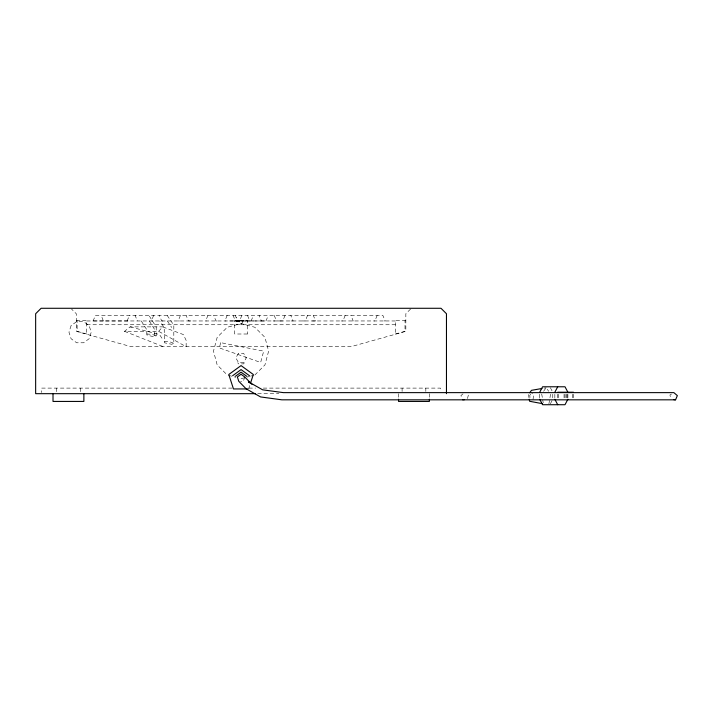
<?xml version="1.0" encoding="UTF-8"?>
<svg xmlns="http://www.w3.org/2000/svg" width="713" height="713" viewBox="0 0 713 713"><rect width="100%" height="100%" fill="white"/><g stroke="black" fill="none" stroke-linecap="round" stroke-linejoin="round"><path stroke-width="0.53" stroke-dasharray="3.56 2.67" d="M533.03 399.44L533.582 394.993L531.524 392.631M548.903 403.843L550.605 393.906M467.523 398.549L468.361 394.993L466.783 394.048M244.746 376.954L243.338 381.295L240.602 381.295M248.641 388.941L250.316 383.781M86.701 320.975L93.127 320.966L95.399 315.387L382.854 315.387L385.172 320.957L384.325 320.966M241.859 315.387L239.559 320.957L228.436 320.957M251.119 320.957L253.427 315.387M127.128 320.966L129.418 315.387L129.98 315.387M345.217 315.387L342.9 320.957L341.081 320.957M377.177 315.387L374.86 320.957L374.013 320.966M153.669 315.387L151.343 320.957L152.671 320.966M180.442 315.387L178.125 320.957L179.444 320.966M207.946 315.387L205.611 320.957L206.396 320.966M285.057 315.387L282.731 320.957L281.546 320.957M307.57 315.387L305.235 320.957L302.535 320.957M227.206 315.387L224.827 320.957L226.03 320.966M265.94 320.957L268.329 315.387M550.365 403.808L552.762 399.262M241.056 324.878L243.231 320.975L249.345 320.957M244.345 362.712L243.677 363.871L238.436 363.871L237.768 362.712M530.615 394.129L529.706 395.617L530.401 398.772M543.6 391.268L546.149 387.756L548.698 391.268M158.66 331.322L162.644 326.875L183.393 334.566L186.146 340.395L186.146 346.714L158.66 331.322L124.534 331.322L130.158 326.875L162.644 326.875M254.844 375.02L264.933 364.922L268.623 351.144L264.933 337.356L254.844 327.267L241.056 323.568L227.269 327.267L217.18 337.356L213.49 351.144L217.18 364.922L227.269 375.02M410.563 309.059L405.84 313.738L405.84 331.322L350.876 346.714L131.237 346.714L76.273 331.322L76.273 313.738L71.55 309.059M463.022 393.826L460.928 395.617L461.997 398.139M671.512 394.048L669.935 394.993L670.773 398.549M141.281 320.957L146.522 329.308L147.047 335.235L154.507 336.839L156.209 335.841L156.209 327L148.919 315.387M167.163 315.387L173.812 325.208L173.812 343.372L171.735 344.281L164.445 342.784L164.186 327.517L159.739 320.957M395.412 334.005L405.011 331.322L405.011 320.6M241.056 378.71L249.541 376.437M250.602 376.152L253.783 375.296M263.997 320.966L258.186 320.957M544.055 388.122L546.149 387.756M103.492 320.957L93.234 320.957M190.941 320.957L188.455 320.957L186.138 315.387M127.903 320.957L103.358 320.957L101.193 315.387M281.127 320.957L273.061 320.957M352.623 320.966L353.211 320.957L350.894 315.387M237.482 320.957L239.63 320.957M234.372 320.957L261.386 320.957L259.077 315.387M235.789 320.957L239.96 320.957M236.235 320.957L243.231 320.966L239.791 320.966M135.613 315.387L135.078 315.387L137.44 320.966M76.273 320.6L86.701 320.6L86.701 334.245M405.84 320.6L395.412 320.6L395.412 334.245M93.127 320.966L385.172 320.957M86.701 324.745L395.412 324.745M232.162 388.104L41.648 388.104L41.648 392.56M248.837 388.104L255.512 388.104M263.293 388.104L440.465 388.104L440.465 391.446M257.741 393.674L278.881 393.674M395.412 320.975L383.772 320.957M236.422 320.957L238.882 320.975L241.056 324.745M236.859 320.957L238.882 320.966L237.625 320.957M238.882 320.966L235.433 320.957L233.053 315.387M163.01 320.966L161.673 320.957L159.356 315.387M312.437 320.957L315.618 320.957L313.283 315.387M252.331 320.957L253.489 320.966M216.788 320.966L216.003 320.957L213.668 315.387M291.029 320.957L293.105 320.957L290.779 315.387M146.522 334.023L151.816 334.29L156.209 335.841M164.186 341.429L169.649 341.723L173.812 343.372M130.158 326.875L159.507 334.566L163.402 340.395M228.329 375.296L235.753 377.293M86.701 334.005L77.111 331.322L77.111 320.6M124.534 331.322L163.402 346.714M167.297 320.957L171.735 327.517M149.258 320.957L154.507 329.308L154.507 336.839M550.365 387.685L552.762 392.23M274.166 315.387L276.546 320.957M247.509 315.387L249.817 320.957M235.299 315.387L236.359 318.043L235.37 315.387M541.693 393.906L543.226 402.854M528.458 394.512L529.117 398.371M573.457 394.244L573.457 398.255M572.503 394.244L572.503 398.255M567.887 394.244L567.887 399.262M567.111 394.244L567.111 398.255M566.167 394.244L566.167 399.262M565.008 394.244L565.008 398.255M564.054 394.244L564.054 398.255M558.671 394.244L558.671 398.255M557.718 394.244L557.718 398.255M554.839 394.244L554.839 399.262M552.762 394.244L552.762 398.255M539.714 394.244L539.714 398.255M429.386 393.674L429.386 399.209M425.821 388.104L425.821 391.446M402.096 388.104L402.096 391.446M398.522 393.674L398.522 399.209M80.311 388.104L80.311 392.56M56.585 388.104L56.585 392.56M220.7 342.65L219.292 347.899L260.655 362.454L263.685 351.144L220.7 342.65M71.095 325.636L68.965 332.187L71.095 338.737L76.665 342.784L83.546 342.784L89.116 338.737L91.246 332.187L89.116 325.636L83.546 321.59L76.665 321.59L71.095 325.636M238.436 353.372L235.816 357.908L238.436 362.454L243.677 362.454L246.297 357.908L243.677 353.372L238.436 353.372M247.393 334.005L234.72 334.005L234.72 320.6L247.393 320.6L247.393 334.005"/><path stroke-width="1.07" d="M250.655 382.756L253.329 374.503L241.056 365.591L228.784 374.503L233.472 388.941L247.563 388.941M251.894 384.289L244.746 376.954L241.056 374.272L237.367 376.954L238.775 381.295L246.038 388.737L260.575 396.936L281.876 399.824L675.567 399.824L677.35 395.617L673.874 392.631L283.4 392.631L262.642 389.824L248.374 381.776L250.138 383.033M539.714 392.23L542.593 386.776L565.008 386.776L567.887 392.23M554.839 392.23L557.718 386.776M567.887 399.262L565.008 404.717L542.593 404.717L539.714 399.262M529.67 392.836L531.488 390.332L541.96 388.496M232.598 375.751L241.056 369.601L249.514 375.751M235.308 376.357L241.056 372.177L246.805 376.357M462.71 399.824L464.555 399.663M557.718 392.23L573.457 392.23M255.521 393.674L35.65 393.674L35.65 313.738L41.113 308.283L440.999 308.283L446.463 313.738L446.463 393.674M673.732 399.663L675.567 399.824M542.335 403.647L529.616 401.276L529.287 399.342M554.839 399.262L557.718 404.717M429.386 399.209L429.386 401.428L398.522 401.428L398.522 399.209M83.876 393.674L83.876 401.428L53.012 401.428L53.012 393.674"/></g></svg>
